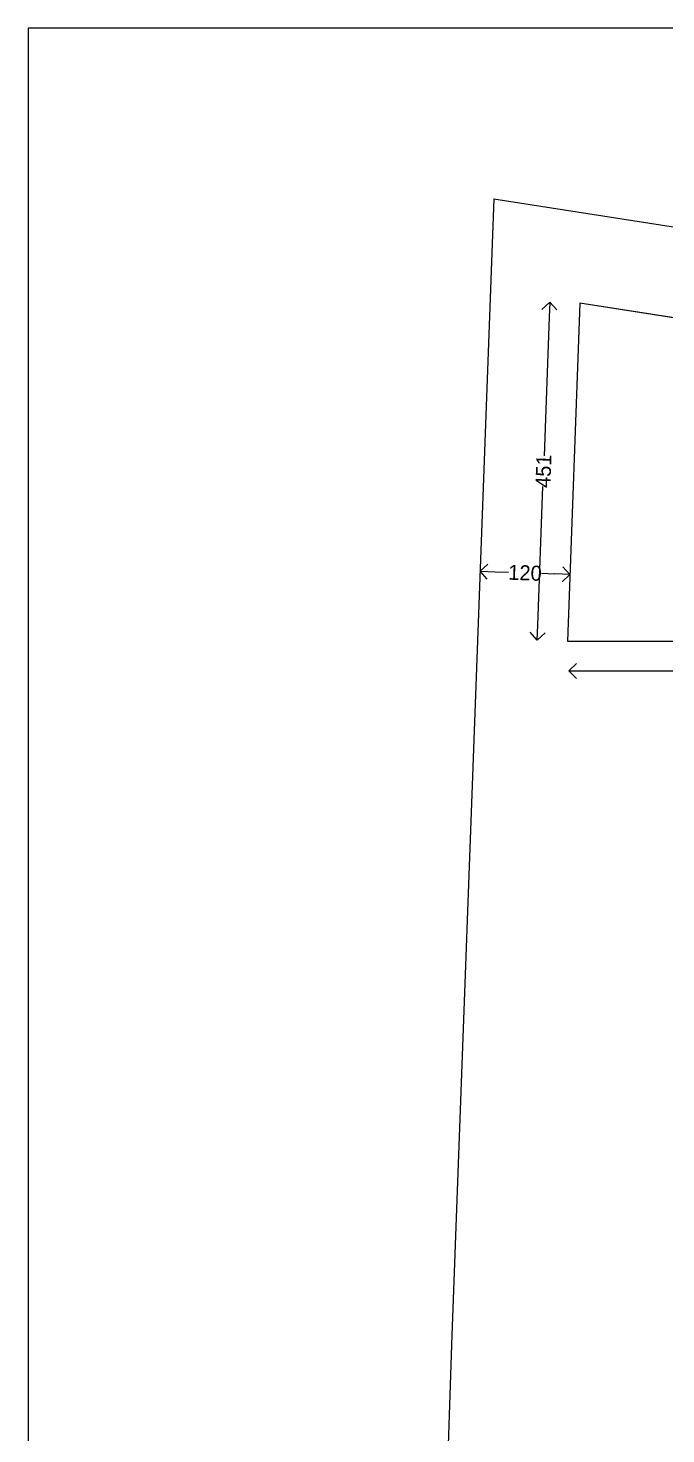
# Model space of a CAD drawing. Header units: inches. Extents: x -706 to 45253, y -3984 to 13819.
# Drawn here: x 41635 to 42486, y -100 to 1776 of the extents above; entities that cross this region are included whole.
import ezdxf

# ---------------------------------------------------------------- set-up
doc = ezdxf.new("R2010")
doc.units = ezdxf.units.IN
doc.header["$PDMODE"] = 99
doc.header["$PDSIZE"] = 0.2
for name, color, linetype in [('BC-BOUNDARY', 3, 'ByLayer'), ('BC-Hatch', 8, 'Continuous'), ('BC-WHITECOLOR', 7, 'Continuous')]:
    doc.layers.add(name, color=color, linetype=linetype)
doc.styles.add('BC-1IN100-1', font='FreeSans.ttf', dxfattribs={"height": 20})
doc.dimstyles.new('BC-1IN100-1', dxfattribs={"dimtxt": 20, "dimasz": 20, "dimexe": 0.18, "dimexo": 0.0625, "dimgap": 1, "dimtad": 0, "dimtoh": 1, "dimdec": 1, "dimzin": 12, "dimdsep": 46, "dimtxsty": 'BC-1IN100-1', "dimblk": 'OPEN90', "dimcen": 0.09, "dimse1": 1, "dimse2": 1, "dimclrd": 256, "dimclre": 256, "dimclrt": 7, "dimadec": 0, "dimazin": 0, "dimtfac": 1, "dimtdec": 1, "dimtofl": 0, "dimtmove": 1, "dimatfit": 3, "dimldrblk": 'OPEN90', "dimfxl": 0, "dimtolj": 1, "dimtzin": 0, "dimlwd": -1, "dimarcsym": 0})

# ---------------------------------------------------------------- blocks, each defined once
blk = doc.blocks.new('_Open90')
at = {"color": 0, "linetype": 'ByBlock', "lineweight": -2}
for p, q in [((0, 0), (-1, 0)), ((-0.5, 0.5), (0, 0)), ((0, 0), (-0.5, -0.5))]:
    blk.add_line(p, q, dxfattribs=at)
blk = doc.blocks.new('*D838')
at = {"layer": 'BC-Hatch'}
for p, q in [((42376.7, 918.5), (43079.8, 918.5)), ((43842, 918.5), (43138.9, 918.5))]:
    blk.add_line(p, q, dxfattribs=at)
at = {"layer": 'Defpoints', "color": 0}
for p in [(42356.7, 1009.4), (43862, 1009.4), (43862, 918.5)]:
    blk.add_point(p, dxfattribs=at)
at = {"layer": 'BC-Hatch', "xscale": 20, "yscale": 20, "zscale": 20, "rotation": 180}
blk.add_blockref('_Open90', (42356.7, 918.5), dxfattribs=at)
at = {"layer": 'BC-Hatch', "xscale": 20, "yscale": 20, "zscale": 20}
blk.add_blockref('_Open90', (43862, 918.5), dxfattribs=at)
at = {"layer": 'BC-Hatch', "color": 7, "insert": (43109.4, 918.5), "char_height": 20, "attachment_point": 5, "style": 'BC-1IN100-1'}
blk.add_mtext('\\A1;1505', dxfattribs=at)
blk = doc.blocks.new('*D840')
at = {"layer": 'BC-Hatch'}
for p, q in [((42330.4, 1390.7), (42323.6, 1205.7)), ((42315.3, 979.8), (42322.1, 1164.8))]:
    blk.add_line(p, q, dxfattribs=at)
at = {"layer": 'Defpoints', "color": 0}
for p in [(42371.5, 1409.2), (42314.6, 959.8), (42354.8, 958.4)]:
    blk.add_point(p, dxfattribs=at)
at = {"layer": 'BC-Hatch', "xscale": 20, "yscale": 20, "zscale": 20}
for p, rotation in [((42331.2, 1410.7), 87.8899956809989), ((42314.6, 959.8), 267.8899956809989)]:
    blk.add_blockref('_Open90', p, dxfattribs=dict(at, rotation=rotation))
at = {"layer": 'BC-Hatch', "color": 7, "insert": (42322.9, 1185.2), "char_height": 20, "attachment_point": 5, "rotation": 87.89, "style": 'BC-1IN100-1'}
blk.add_mtext('\\A1;451', dxfattribs=at)
blk = doc.blocks.new('*D841')
at = {"layer": 'BC-Hatch'}
for p, q in [((42258.2, 1050.8), (42276.2, 1050.2)), ((42338.1, 1047.9), (42320.1, 1048.6))]:
    blk.add_line(p, q, dxfattribs=at)
at = {"layer": 'Defpoints', "color": 0}
for p in [(42238.2, 1051.6), (42236.8, 1013.8), (42356.7, 1009.4)]:
    blk.add_point(p, dxfattribs=at)
at = {"layer": 'BC-Hatch', "xscale": 20, "yscale": 20, "zscale": 20}
for p, rotation in [((42238.2, 1051.6), 177.8899956809983), ((42358.1, 1047.2), 357.8899956809983)]:
    blk.add_blockref('_Open90', p, dxfattribs=dict(at, rotation=rotation))
at = {"layer": 'BC-Hatch', "color": 7, "insert": (42298.2, 1049.4), "char_height": 20, "attachment_point": 5, "rotation": 357.89, "style": 'BC-1IN100-1'}
blk.add_mtext('\\A1;120', dxfattribs=at)

msp = doc.modelspace()

# ---------------------------------------------------------------- linework, layer by layer
at = {"layer": 'BC-BOUNDARY'}
for p, q in [((42256.5, 1548.41), (42200.64, 32.25)), ((42256.5, 1548.41, 9945.5), (44537.6, 1195.01, 9945.5)), ((42200.64, 32.25), (42172.03, -796.09))]:
    msp.add_line(p, q, dxfattribs=at)
at = {"layer": 'BC-WHITECOLOR'}
for p, q in [((42371.45, 1409.17), (42354.85, 958.36)), ((43861.99, 1178.24), (42371.45, 1409.17)), ((42354.85, 958.36), (43861.99, 958.43))]:
    msp.add_line(p, q, dxfattribs=at)
msp.add_lwpolyline([(43861.99, 958.43), (43861.99, 1178.24), (42371.45, 1409.17), (42354.85, 958.36)], close=True, dxfattribs=at)
at = {"layer": 'Defpoints', "color": 2}
msp.add_lwpolyline([(41635, 1776.4), (41635, -2928.12), (45069.03, -2928.12), (45069.03, 1776.4)], close=True, dxfattribs=at)

# ---------------------------------------------------------------- dimensions: what is measured, and where the dimension line sits
at = {"layer": 'BC-Hatch'}
dim = msp.add_aligned_dim(p1=(42371.45, 1409.17), p2=(42354.85, 958.36), distance=-40.3, dimstyle='BC-1IN100-1', override={"dimdec": 0}, dxfattribs=at)
dim.commit()
dim.dimension.update_dxf_attribs({"geometry": '*D840', "text_midpoint": (42322.88, 1185.25)})
dim = msp.add_aligned_dim(p1=(42356.72, 1009.36), p2=(42236.81, 1013.78), distance=-37.83, dimstyle='BC-1IN100-1', dxfattribs=at)
dim.commit()
dim.dimension.update_dxf_attribs({"geometry": '*D841', "text_midpoint": (42298.16, 1049.37)})
dim = msp.add_linear_dim(base=(43861.99, 918.51), p1=(42356.72, 1009.36), p2=(43861.99, 1009.43), dimstyle='BC-1IN100-1', override={"dimdec": 0}, dxfattribs=at)
dim.commit()
dim.dimension.update_dxf_attribs({"geometry": '*D838', "text_midpoint": (43109.36, 918.51)})

doc.saveas('drawing.dxf')
